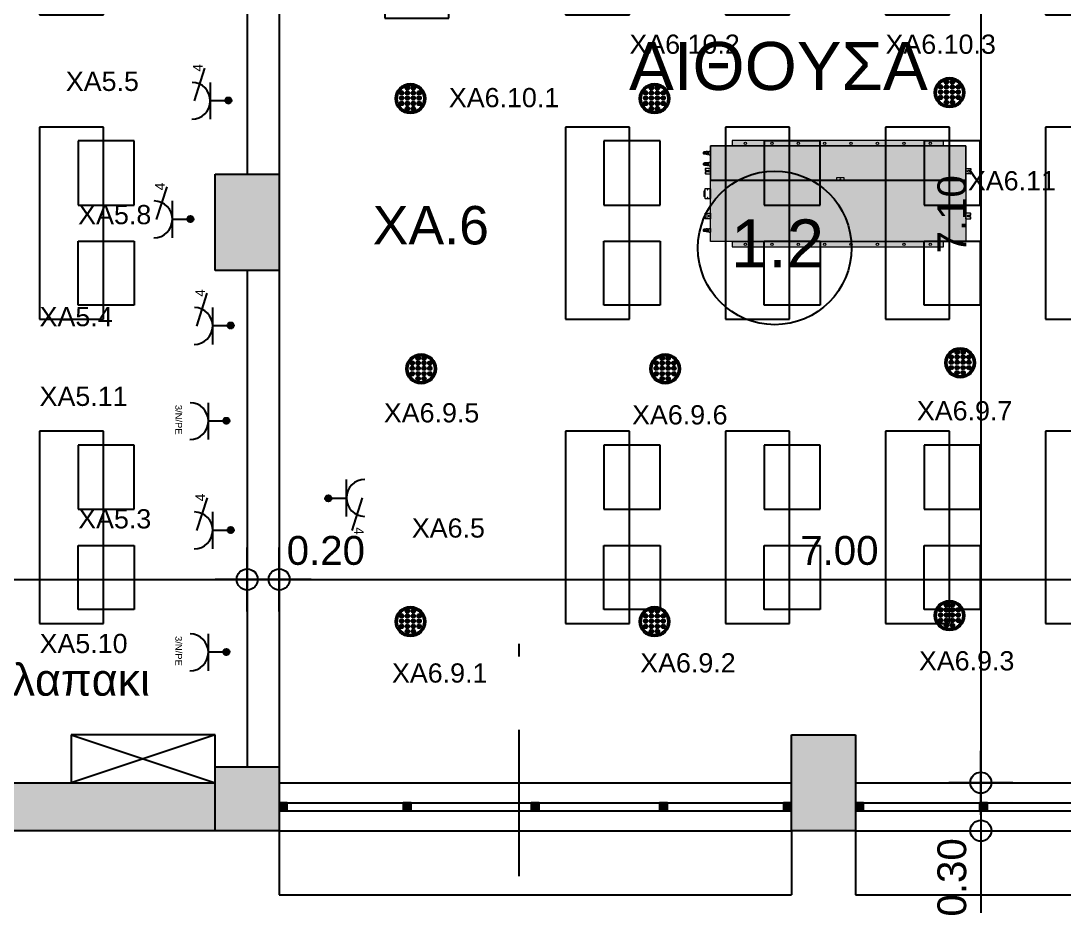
# Model space of a CAD drawing. Header units: metres. Extents: x 0 to 132, y -109 to 310.
# Drawn here: x 17.2 to 23.72, y 92.83 to 98.36 of the extents above; entities that cross this region are included whole.
import ezdxf

# ---------------------------------------------------------------- set-up
doc = ezdxf.new("R2010")
doc.units = ezdxf.units.M
doc.header["$LTSCALE"] = 0.036
doc.linetypes.add('DASHDOTX2', pattern=[50.8, 25.4, -12.7, 0, -12.7])
doc.layers.get('0').update_dxf_attribs({"color": 252})
doc.layers.get('Defpoints').update_dxf_attribs({"color": 252})
for name, color, linetype in [('arxitektonika', 254, 'Continuous'), ('DIMBLK', 252, 'Continuous'), ('electext', 20, 'Continuous'), ('Epipla', 252, 'Continuous'), ('HLEK-SYMBOL', 3, 'Continuous'), ('HLEK_FL001_SYMBOLS', 230, 'Continuous'), ('mihanologika text', 20, 'Continuous'), ('Parathira', 252, 'Continuous')]:
    doc.layers.add(name, color=color, linetype=linetype)
doc.layers.add('axel', color=170, linetype='Continuous', lineweight=0)
doc.styles.add('COMU-N', font='arial.ttf')
doc.styles.get("Standard").update_dxf_attribs({"font": 'arial.ttf'})
doc.dimstyles.new('CADWDOT', dxfattribs={"dimscale": 0.1, "dimtxt": 1.8, "dimasz": 0.08, "dimexe": 2, "dimexo": 0, "dimgap": 0.09, "dimtad": 0, "dimrnd": 0.001, "dimzin": 0, "dimdsep": 46, "dimtxsty": 'Standard', "dimblk1": 'ARTDIM', "dimblk2": 'ARTDIM', "dimsah": 1, "dimcen": 0.09, "dimdle": 0.05, "dimse1": 1, "dimse2": 1, "dimadec": 0, "dimazin": 0, "dimtfac": 1, "dimtmove": 0, "dimatfit": 3, "dimldrblk": 'ARTDIM', "dimfxl": 2, "dimtvp": 0.9999, "dimtolj": 1, "dimtzin": 0, "dimarcsym": 0})

# ---------------------------------------------------------------- blocks, each defined once
blk = doc.blocks.new('A$C3D465094')
at = {"layer": 'Parathira'}
for p, q in [((0.175, 0), (0.175, -3.2)), ((0.225, 0), (0.175, 0)), ((0.175, 0), (0.175, -0.05)), ((0.185, 0), (0.185, -0.05)), ((0.195, 0), (0.195, -0.05)), ((0.205, 0), (0.205, -0.05)), ((0.215, 0), (0.215, -0.05)), ((0.225, 0), (0.225, -3.2)), ((0.225, -0.05), (0.225, 0)), ((0.175, -0.05), (0.225, -0.05)), ((0.225, -0.775), (0.175, -0.775)), ((0.175, -0.775), (0.175, -0.825)), ((0.185, -0.775), (0.185, -0.825)), ((0.195, -0.775), (0.195, -0.825)), ((0.205, -0.775), (0.205, -0.825)), ((0.215, -0.775), (0.215, -0.825)), ((0.225, -0.825), (0.225, -0.775)), ((0.175, -0.825), (0.225, -0.825)), ((0.225, -1.575), (0.175, -1.575)), ((0.175, -1.575), (0.175, -1.625)), ((0.175, -1.625), (0.225, -1.625)), ((0.185, -1.575), (0.185, -1.625)), ((0.195, -1.575), (0.195, -1.625)), ((0.205, -1.575), (0.205, -1.625)), ((0.215, -1.575), (0.215, -1.625)), ((0.225, -1.625), (0.225, -1.575)), ((0.225, -2.375), (0.175, -2.375)), ((0.175, -2.375), (0.175, -2.425)), ((0.185, -2.375), (0.185, -2.425)), ((0.195, -2.375), (0.195, -2.425)), ((0.205, -2.375), (0.205, -2.425)), ((0.215, -2.375), (0.215, -2.425)), ((0.225, -2.425), (0.225, -2.375)), ((0.175, -2.425), (0.225, -2.425)), ((0.225, -3.15), (0.175, -3.15)), ((0.175, -3.15), (0.175, -3.2)), ((0.185, -3.15), (0.185, -3.2)), ((0.195, -3.15), (0.195, -3.2)), ((0.205, -3.15), (0.205, -3.2)), ((0.215, -3.15), (0.215, -3.2)), ((0.225, -3.2), (0.225, -3.15)), ((0.175, -3.2), (0.225, -3.2))]:
    blk.add_line(p, q, dxfattribs=at)
blk = doc.blocks.new('A$C5883325D')
at = {"layer": 'Epipla'}
for p, q in [((1.1745, -1.3258), (0.7745, -1.3258)), ((0.7745, -1.3258), (0.7745, -2.5258)), ((1.1745, -2.5258), (1.1745, -1.3258)), ((1.9027, -1.3048), (1.9027, -2.5048)), ((2.3027, -1.3048), (1.9027, -1.3048)), ((2.3027, -2.5048), (2.3027, -1.3048)), ((2.9027, -1.3048), (2.9027, -2.5048)), ((3.3027, -1.3048), (2.9027, -1.3048)), ((3.3027, -2.5048), (3.3027, -1.3048)), ((3.9027, -1.3048), (3.9027, -2.5048)), ((4.3027, -1.3048), (3.9027, -1.3048)), ((4.3027, -2.5048), (4.3027, -1.3048)), ((4.9027, -1.3048), (4.9027, -2.5048)), ((5.3027, -1.3048), (4.9027, -1.3048)), ((5.3027, -2.5048), (5.3027, -1.3048)), ((6.3027, -1.3048), (5.9027, -1.3048)), ((5.9027, -1.3048), (5.9027, -2.5048)), ((6.3027, -2.5048), (6.3027, -1.3048)), ((2.144, -1.3918), (2.144, -1.7918)), ((2.494, -1.3918), (2.144, -1.3918)), ((2.494, -1.7918), (2.494, -1.3918)), ((3.144, -1.3918), (3.144, -1.7918)), ((3.494, -1.3918), (3.144, -1.3918)), ((3.494, -1.7918), (3.494, -1.3918)), ((4.144, -1.3918), (4.144, -1.7918)), ((4.494, -1.3918), (4.144, -1.3918)), ((4.494, -1.7918), (4.494, -1.3918)), ((5.144, -1.3918), (5.144, -1.7918)), ((5.494, -1.3918), (5.144, -1.3918)), ((5.494, -1.7918), (5.494, -1.3918)), ((6.494, -1.3918), (6.144, -1.3918)), ((6.144, -1.3918), (6.144, -1.7918)), ((6.494, -1.7918), (6.494, -1.3918)), ((0.9333, -1.6784), (0.5833, -1.6784)), ((0.5833, -1.6784), (0.5833, -2.0784)), ((0.9333, -2.0784), (0.9333, -1.6784)), ((2.144, -1.7918), (2.494, -1.7918)), ((3.144, -1.7918), (3.494, -1.7918)), ((4.144, -1.7918), (4.494, -1.7918)), ((5.144, -1.7918), (5.494, -1.7918)), ((6.144, -1.7918), (6.494, -1.7918)), ((2.144, -2.0179), (2.494, -2.0179)), ((2.144, -2.4179), (2.144, -2.0179)), ((2.494, -2.0179), (2.494, -2.4179)), ((3.144, -2.0179), (3.494, -2.0179)), ((3.144, -2.4179), (3.144, -2.0179)), ((3.494, -2.0179), (3.494, -2.4179)), ((4.144, -2.0179), (4.494, -2.0179)), ((4.144, -2.4179), (4.144, -2.0179)), ((4.494, -2.0179), (4.494, -2.4179)), ((5.144, -2.0179), (5.494, -2.0179)), ((5.144, -2.4179), (5.144, -2.0179)), ((5.494, -2.0179), (5.494, -2.4179)), ((6.144, -2.4179), (6.144, -2.0179)), ((6.144, -2.0179), (6.494, -2.0179)), ((6.494, -2.0179), (6.494, -2.4179)), ((0.5833, -2.0784), (0.9333, -2.0784)), ((2.494, -2.4179), (2.144, -2.4179)), ((3.494, -2.4179), (3.144, -2.4179)), ((4.494, -2.4179), (4.144, -2.4179)), ((5.494, -2.4179), (5.144, -2.4179)), ((6.494, -2.4179), (6.144, -2.4179)), ((0.7745, -2.5258), (1.1745, -2.5258)), ((1.9027, -2.5048), (2.3027, -2.5048)), ((2.9027, -2.5048), (3.3027, -2.5048)), ((3.9027, -2.5048), (4.3027, -2.5048)), ((4.9027, -2.5048), (5.3027, -2.5048)), ((5.9027, -2.5048), (6.3027, -2.5048)), ((2.3027, -3.2048), (1.9027, -3.2048)), ((1.9027, -3.2048), (1.9027, -4.4048)), ((2.3027, -4.4048), (2.3027, -3.2048)), ((3.3027, -3.2048), (2.9027, -3.2048)), ((2.9027, -3.2048), (2.9027, -4.4048)), ((3.3027, -4.4048), (3.3027, -3.2048)), ((4.3027, -3.2048), (3.9027, -3.2048)), ((3.9027, -3.2048), (3.9027, -4.4048)), ((4.3027, -4.4048), (4.3027, -3.2048)), ((5.3027, -3.2048), (4.9027, -3.2048)), ((4.9027, -3.2048), (4.9027, -4.4048)), ((5.3027, -4.4048), (5.3027, -3.2048)), ((5.9027, -3.2048), (5.9027, -4.4048)), ((6.3027, -3.2048), (5.9027, -3.2048)), ((6.3027, -4.4048), (6.3027, -3.2048)), ((2.494, -3.2918), (2.144, -3.2918)), ((2.144, -3.2918), (2.144, -3.6918)), ((2.494, -3.6918), (2.494, -3.2918)), ((3.494, -3.2918), (3.144, -3.2918)), ((3.144, -3.2918), (3.144, -3.6918)), ((3.494, -3.6918), (3.494, -3.2918)), ((4.494, -3.2918), (4.144, -3.2918)), ((4.144, -3.2918), (4.144, -3.6918)), ((4.494, -3.6918), (4.494, -3.2918)), ((5.494, -3.2918), (5.144, -3.2918)), ((5.144, -3.2918), (5.144, -3.6918)), ((5.494, -3.6918), (5.494, -3.2918)), ((6.144, -3.2918), (6.144, -3.6918)), ((6.494, -3.2918), (6.144, -3.2918)), ((6.494, -3.6918), (6.494, -3.2918)), ((2.144, -3.6918), (2.494, -3.6918)), ((3.144, -3.6918), (3.494, -3.6918)), ((4.144, -3.6918), (4.494, -3.6918)), ((5.144, -3.6918), (5.494, -3.6918)), ((6.144, -3.6918), (6.494, -3.6918)), ((2.144, -4.3179), (2.144, -3.9179)), ((2.144, -3.9179), (2.494, -3.9179)), ((2.494, -3.9179), (2.494, -4.3179)), ((3.144, -4.3179), (3.144, -3.9179)), ((3.144, -3.9179), (3.494, -3.9179)), ((3.494, -3.9179), (3.494, -4.3179)), ((4.144, -4.3179), (4.144, -3.9179)), ((4.144, -3.9179), (4.494, -3.9179)), ((4.494, -3.9179), (4.494, -4.3179)), ((5.144, -4.3179), (5.144, -3.9179)), ((5.144, -3.9179), (5.494, -3.9179)), ((5.494, -3.9179), (5.494, -4.3179)), ((6.144, -3.9179), (6.494, -3.9179)), ((6.144, -4.3179), (6.144, -3.9179)), ((6.494, -3.9179), (6.494, -4.3179)), ((2.494, -4.3179), (2.144, -4.3179)), ((3.494, -4.3179), (3.144, -4.3179)), ((4.494, -4.3179), (4.144, -4.3179)), ((5.494, -4.3179), (5.144, -4.3179)), ((6.494, -4.3179), (6.144, -4.3179)), ((1.9027, -4.4048), (2.3027, -4.4048)), ((2.9027, -4.4048), (3.3027, -4.4048)), ((3.9027, -4.4048), (4.3027, -4.4048)), ((4.9027, -4.4048), (5.3027, -4.4048)), ((5.9027, -4.4048), (6.3027, -4.4048)), ((2.3027, -5.1048), (1.9027, -5.1048)), ((1.9027, -5.1048), (1.9027, -6.3048)), ((2.3027, -6.3048), (2.3027, -5.1048)), ((3.3027, -5.1048), (2.9027, -5.1048)), ((2.9027, -5.1048), (2.9027, -6.3048)), ((3.3027, -6.3048), (3.3027, -5.1048)), ((4.3027, -5.1048), (3.9027, -5.1048)), ((3.9027, -5.1048), (3.9027, -6.3048)), ((4.3027, -6.3048), (4.3027, -5.1048)), ((5.3027, -5.1048), (4.9027, -5.1048)), ((4.9027, -5.1048), (4.9027, -6.3048)), ((5.3027, -6.3048), (5.3027, -5.1048)), ((5.9027, -5.1048), (5.9027, -6.3048)), ((6.3027, -5.1048), (5.9027, -5.1048)), ((6.3027, -6.3048), (6.3027, -5.1048)), ((2.494, -5.1918), (2.144, -5.1918)), ((2.144, -5.1918), (2.144, -5.5918)), ((2.494, -5.5918), (2.494, -5.1918)), ((3.494, -5.1918), (3.144, -5.1918)), ((3.144, -5.1918), (3.144, -5.5918)), ((3.494, -5.5918), (3.494, -5.1918)), ((4.494, -5.1918), (4.144, -5.1918)), ((4.144, -5.1918), (4.144, -5.5918)), ((4.494, -5.5918), (4.494, -5.1918)), ((5.494, -5.1918), (5.144, -5.1918)), ((5.144, -5.1918), (5.144, -5.5918)), ((5.494, -5.5918), (5.494, -5.1918)), ((6.144, -5.1918), (6.144, -5.5918)), ((6.494, -5.1918), (6.144, -5.1918)), ((6.494, -5.5918), (6.494, -5.1918)), ((2.144, -5.5918), (2.494, -5.5918)), ((3.144, -5.5918), (3.494, -5.5918)), ((4.144, -5.5918), (4.494, -5.5918)), ((5.144, -5.5918), (5.494, -5.5918)), ((6.144, -5.5918), (6.494, -5.5918)), ((2.144, -6.2179), (2.144, -5.8179)), ((2.144, -5.8179), (2.494, -5.8179)), ((2.494, -5.8179), (2.494, -6.2179)), ((3.144, -6.2179), (3.144, -5.8179)), ((3.144, -5.8179), (3.494, -5.8179)), ((3.494, -5.8179), (3.494, -6.2179)), ((4.144, -6.2179), (4.144, -5.8179)), ((4.144, -5.8179), (4.494, -5.8179)), ((4.494, -5.8179), (4.494, -6.2179)), ((5.144, -6.2179), (5.144, -5.8179)), ((5.144, -5.8179), (5.494, -5.8179)), ((5.494, -5.8179), (5.494, -6.2179)), ((6.144, -5.8179), (6.494, -5.8179)), ((6.144, -6.2179), (6.144, -5.8179)), ((6.494, -5.8179), (6.494, -6.2179)), ((2.494, -6.2179), (2.144, -6.2179)), ((3.494, -6.2179), (3.144, -6.2179)), ((4.494, -6.2179), (4.144, -6.2179)), ((5.494, -6.2179), (5.144, -6.2179)), ((6.494, -6.2179), (6.144, -6.2179)), ((1.9027, -6.3048), (2.3027, -6.3048)), ((2.9027, -6.3048), (3.3027, -6.3048)), ((3.9027, -6.3048), (4.3027, -6.3048)), ((4.9027, -6.3048), (5.3027, -6.3048)), ((5.9027, -6.3048), (6.3027, -6.3048))]:
    blk.add_line(p, q, dxfattribs=at)
blk = doc.blocks.new('ARTDIM')
at = {"layer": 'DIMBLK'}
for p, q in [((0, -24.9975), (0, 24.9975)), ((-24.9975, 0), (24.9975, 0))]:
    blk.add_line(p, q, dxfattribs=at)
blk.add_circle((0, 0), 8.25, dxfattribs=at)
blk = doc.blocks.new('*D472')
at = {"layer": 'arxitektonika', "color": 0, "lineweight": -2}
blk.add_line((23.2019, 100.6974), (23.2019, 93.6134), dxfattribs=at)
at = {"layer": 'Defpoints', "color": 0, "transparency": 16777216}
for p in [(23.6432, 100.7054), (23.2019, 93.6054), (23.6432, 93.6054)]:
    blk.add_point(p, dxfattribs=at)
at = {"layer": 'arxitektonika', "color": 0, "lineweight": -2, "xscale": 0.008, "yscale": 0.008, "zscale": 0.008}
for p, rotation in [((23.2019, 100.7054), 90), ((23.2019, 93.6054), 270)]:
    blk.add_blockref('ARTDIM', p, dxfattribs=dict(at, rotation=rotation))
at = {"layer": 'arxitektonika', "color": 0, "insert": (23.0219, 97.1554), "char_height": 0.18, "attachment_point": 5, "rotation": 90}
blk.add_mtext('\\A1;7.10', dxfattribs=at)
blk = doc.blocks.new('*D473')
at = {"layer": 'arxitektonika', "color": 0, "lineweight": -2}
for p, q in [((23.2019, 93.5974), (23.2019, 93.3134)), ((23.2019, 93.3054), (23.2019, 92.7308))]:
    blk.add_line(p, q, dxfattribs=at)
at = {"layer": 'Defpoints', "color": 0, "transparency": 16777216}
for p in [(22.4182, 93.6054), (22.4182, 93.3054), (23.2019, 93.3054)]:
    blk.add_point(p, dxfattribs=at)
at = {"layer": 'arxitektonika', "color": 0, "lineweight": -2, "xscale": 0.008, "yscale": 0.008, "zscale": 0.008}
for p, rotation in [((23.2019, 93.6054), 90), ((23.2019, 93.3054), 270)]:
    blk.add_blockref('ARTDIM', p, dxfattribs=dict(at, rotation=rotation))
at = {"layer": 'arxitektonika', "color": 0, "insert": (23.0219, 93.0141), "char_height": 0.18, "attachment_point": 5, "rotation": 90}
blk.add_mtext('\\A1;0.30', dxfattribs=at)
blk = doc.blocks.new('*D481')
at = {"layer": 'arxitektonika', "color": 0, "lineweight": -2}
blk.add_line((11.7248, 94.8749), (18.6102, 94.8749), dxfattribs=at)
at = {"layer": 'Defpoints', "color": 0, "transparency": 16777216}
for p in [(11.7168, 95.6054), (18.6182, 95.6054), (18.6182, 94.8749)]:
    blk.add_point(p, dxfattribs=at)
at = {"layer": 'arxitektonika', "color": 0, "lineweight": -2, "xscale": 0.008, "yscale": 0.008, "zscale": 0.008, "rotation": 180}
blk.add_blockref('ARTDIM', (11.7168, 94.8749), dxfattribs=at)
at = {"layer": 'arxitektonika', "color": 0, "lineweight": -2, "xscale": 0.008, "yscale": 0.008, "zscale": 0.008}
blk.add_blockref('ARTDIM', (18.6182, 94.8749), dxfattribs=at)
at = {"layer": 'arxitektonika', "color": 0, "insert": (15.1675, 95.0549), "char_height": 0.18, "attachment_point": 5}
blk.add_mtext('\\A1;6.90', dxfattribs=at)
blk = doc.blocks.new('*D482')
at = {"layer": 'arxitektonika', "color": 0, "lineweight": -2}
for p, q in [((18.6262, 94.8749), (18.8102, 94.8749)), ((18.8182, 94.8749), (19.3927, 94.8749))]:
    blk.add_line(p, q, dxfattribs=at)
at = {"layer": 'Defpoints', "color": 0, "transparency": 16777216}
for p in [(18.6182, 96.8054), (18.8182, 96.8054), (18.8182, 94.8749)]:
    blk.add_point(p, dxfattribs=at)
at = {"layer": 'arxitektonika', "color": 0, "lineweight": -2, "xscale": 0.008, "yscale": 0.008, "zscale": 0.008, "rotation": 180}
blk.add_blockref('ARTDIM', (18.6182, 94.8749), dxfattribs=at)
at = {"layer": 'arxitektonika', "color": 0, "lineweight": -2, "xscale": 0.008, "yscale": 0.008, "zscale": 0.008}
blk.add_blockref('ARTDIM', (18.8182, 94.8749), dxfattribs=at)
at = {"layer": 'arxitektonika', "color": 0, "insert": (19.1095, 95.0549), "char_height": 0.18, "attachment_point": 5}
blk.add_mtext('\\A1;0.20', dxfattribs=at)
blk = doc.blocks.new('*D483')
at = {"layer": 'arxitektonika', "color": 0, "lineweight": -2}
blk.add_line((18.8262, 94.8749), (25.8102, 94.8749), dxfattribs=at)
at = {"layer": 'Defpoints', "color": 0, "transparency": 16777216}
for p in [(18.8182, 96.8054), (25.8182, 96.8054), (25.8182, 94.8749)]:
    blk.add_point(p, dxfattribs=at)
at = {"layer": 'arxitektonika', "color": 0, "lineweight": -2, "xscale": 0.008, "yscale": 0.008, "zscale": 0.008, "rotation": 180}
blk.add_blockref('ARTDIM', (18.8182, 94.8749), dxfattribs=at)
at = {"layer": 'arxitektonika', "color": 0, "lineweight": -2, "xscale": 0.008, "yscale": 0.008, "zscale": 0.008}
blk.add_blockref('ARTDIM', (25.8182, 94.8749), dxfattribs=at)
at = {"layer": 'arxitektonika', "color": 0, "insert": (22.3182, 95.0549), "char_height": 0.18, "attachment_point": 5}
blk.add_mtext('\\A1;7.00', dxfattribs=at)
blk = doc.blocks.new('gJ6_a14')
at = {"linetype": 'Continuous'}
for p, q in [((-0.1176, 0.1119), (0.113, 0.1119)), ((0, 0.1119), (0, 0))]:
    blk.add_line(p, q, dxfattribs=at)
blk.add_arc((-0.0023, 0.2279), 0.1153, 180, 358.95657, dxfattribs=at)
blk = doc.blocks.new('*X789')
at = {"color": 0}
for p, q in [((15.598, 2.587), (15.737, 2.727)), ((15.598, 2.622), (15.702, 2.727)), ((15.601, 2.607), (15.609, 2.616)), ((15.604, 2.646), (15.605, 2.647)), ((15.605, 2.559), (15.765, 2.719)), ((15.605, 2.577), (15.614, 2.585)), ((15.609, 2.652), (15.618, 2.66)), ((15.611, 2.547), (15.618, 2.554)), ((15.614, 2.621), (15.623, 2.63)), ((15.617, 2.536), (15.789, 2.707)), ((15.618, 2.59), (15.627, 2.599)), ((15.623, 2.665), (15.631, 2.674)), ((15.623, 2.559), (15.631, 2.568)), ((15.627, 2.634), (15.636, 2.643)), ((15.627, 2.528), (15.636, 2.537)), ((15.631, 2.603), (15.64, 2.612)), ((15.633, 2.516), (15.808, 2.691)), ((15.636, 2.678), (15.645, 2.687)), ((15.636, 2.572), (15.645, 2.581)), ((15.64, 2.647), (15.649, 2.656)), ((15.64, 2.541), (15.649, 2.55)), ((15.645, 2.616), (15.654, 2.625)), ((15.645, 2.51), (15.654, 2.519)), ((15.649, 2.691), (15.658, 2.7)), ((15.649, 2.585), (15.658, 2.594)), ((15.653, 2.501), (15.824, 2.672)), ((15.654, 2.66), (15.662, 2.669)), ((15.654, 2.554), (15.662, 2.563)), ((15.658, 2.63), (15.667, 2.638)), ((15.658, 2.523), (15.667, 2.532)), ((15.662, 2.705), (15.671, 2.714)), ((15.662, 2.599), (15.671, 2.607)), ((15.667, 2.674), (15.676, 2.683)), ((15.667, 2.568), (15.676, 2.577)), ((15.671, 2.643), (15.68, 2.652)), ((15.671, 2.537), (15.68, 2.546)), ((15.676, 2.718), (15.678, 2.721)), ((15.676, 2.489), (15.836, 2.648)), ((15.676, 2.612), (15.685, 2.621)), ((15.676, 2.506), (15.685, 2.515)), ((15.68, 2.687), (15.689, 2.696)), ((15.68, 2.581), (15.689, 2.59)), ((15.685, 2.656), (15.693, 2.665)), ((15.685, 2.55), (15.693, 2.559)), ((15.689, 2.625), (15.698, 2.634)), ((15.689, 2.519), (15.698, 2.528)), ((15.693, 2.7), (15.702, 2.709)), ((15.693, 2.594), (15.702, 2.603)), ((15.698, 2.669), (15.707, 2.678)), ((15.698, 2.563), (15.707, 2.572)), ((15.702, 2.638), (15.711, 2.647)), ((15.702, 2.532), (15.711, 2.541)), ((15.705, 2.482), (15.843, 2.62)), ((15.707, 2.714), (15.715, 2.722)), ((15.707, 2.607), (15.715, 2.616)), ((15.707, 2.501), (15.715, 2.51)), ((15.711, 2.683), (15.72, 2.691)), ((15.711, 2.577), (15.72, 2.585)), ((15.715, 2.652), (15.724, 2.66)), ((15.715, 2.546), (15.724, 2.554)), ((15.72, 2.727), (15.721, 2.728)), ((15.72, 2.621), (15.729, 2.63)), ((15.72, 2.515), (15.729, 2.523)), ((15.724, 2.696), (15.733, 2.705)), ((15.724, 2.59), (15.733, 2.599)), ((15.729, 2.665), (15.738, 2.674)), ((15.729, 2.559), (15.738, 2.568)), ((15.733, 2.634), (15.742, 2.643)), ((15.733, 2.528), (15.742, 2.537)), ((15.738, 2.709), (15.746, 2.718)), ((15.738, 2.603), (15.746, 2.612)), ((15.738, 2.497), (15.746, 2.506)), ((15.741, 2.482), (15.842, 2.584)), ((15.742, 2.678), (15.751, 2.687)), ((15.742, 2.572), (15.751, 2.581)), ((15.746, 2.647), (15.755, 2.656)), ((15.746, 2.541), (15.755, 2.55)), ((15.751, 2.722), (15.752, 2.724)), ((15.751, 2.616), (15.76, 2.625)), ((15.751, 2.51), (15.76, 2.519)), ((15.755, 2.691), (15.764, 2.7)), ((15.755, 2.585), (15.764, 2.594)), ((15.76, 2.66), (15.768, 2.669)), ((15.76, 2.554), (15.768, 2.563)), ((15.764, 2.63), (15.773, 2.638)), ((15.764, 2.523), (15.773, 2.532)), ((15.768, 2.705), (15.777, 2.714)), ((15.768, 2.599), (15.777, 2.607)), ((15.773, 2.674), (15.782, 2.683)), ((15.773, 2.568), (15.782, 2.577)), ((15.777, 2.643), (15.786, 2.652)), ((15.777, 2.537), (15.786, 2.546)), ((15.782, 2.612), (15.791, 2.621)), ((15.782, 2.506), (15.791, 2.515)), ((15.786, 2.687), (15.795, 2.696)), ((15.786, 2.581), (15.795, 2.59)), ((15.791, 2.656), (15.799, 2.665)), ((15.791, 2.55), (15.799, 2.559)), ((15.795, 2.625), (15.804, 2.634)), ((15.795, 2.519), (15.804, 2.528)), ((15.799, 2.594), (15.808, 2.603)), ((15.804, 2.669), (15.813, 2.678)), ((15.804, 2.563), (15.813, 2.572)), ((15.808, 2.638), (15.817, 2.647)), ((15.808, 2.532), (15.817, 2.541)), ((15.813, 2.607), (15.822, 2.616)), ((15.817, 2.577), (15.826, 2.585)), ((15.822, 2.652), (15.83, 2.66)), ((15.822, 2.546), (15.83, 2.554)), ((15.826, 2.621), (15.835, 2.63)), ((15.83, 2.59), (15.839, 2.599)), ((15.835, 2.559), (15.835, 2.56)), ((15.839, 2.634), (15.84, 2.635)), ((15.844, 2.603), (15.844, 2.603)), ((15.664, 2.494), (15.671, 2.501)), ((15.693, 2.488), (15.702, 2.497)), ((15.724, 2.484), (15.733, 2.493)), ((15.768, 2.493), (15.777, 2.501))]:
    blk.add_line(p, q, dxfattribs=at)
blk = doc.blocks.new('GJ6_A78')
at = {"layer": 'HLEK-SYMBOL', "color": 0, "linetype": 'Continuous'}
blk.add_circle((0, 0), 0.0989, dxfattribs=at)
at = {"layer": 'HLEK-SYMBOL', "color": 0, "xscale": 0.8, "yscale": 0.8, "zscale": 0.8}
blk.add_blockref('*X789', (-12.576, -2.084), dxfattribs=at)
blk = doc.blocks.new('priza')
at = {"layer": 'HLEK_FL001_SYMBOLS', "rotation": 180}
blk.add_blockref('gJ6_a14', (87.4, -100.4952), dxfattribs=at)
at = {"layer": 'HLEK_FL001_SYMBOLS', "xscale": 0.1951472641207488, "yscale": 0.1951472641207488, "zscale": 0.1951472641207488}
blk.add_blockref('GJ6_A78', (87.4, -100.4953), dxfattribs=at)
blk = doc.blocks.new('priza tetrapli')
at = {"layer": 'HLEK_FL001_SYMBOLS', "ltscale": 5}
blk.add_line((444.1264, -18.901), (444.3314, -18.9664), dxfattribs=at)
at = {"layer": 'HLEK_FL001_SYMBOLS', "rotation": 180}
blk.add_blockref('priza', (531.5297, -119.6074), dxfattribs=at)
at = {"layer": 'HLEK_FL001_SYMBOLS', "ltscale": 5}
blk.add_text('4', height=0.06, dxfattribs=at).set_placement((444.3099, -18.9515))
blk = doc.blocks.new('biomixaniki priza 1')
at = {"layer": 'HLEK_FL001_SYMBOLS'}
blk.add_blockref('priza', (376.9186, 124.9321), dxfattribs=at)
at = {"layer": 'HLEK_FL001_SYMBOLS', "ltscale": 5}
blk.add_text('3/N/PE', height=0.042, dxfattribs=at).set_placement((464.2192, 24.1181))
blk = doc.blocks.new('led downlight 26W xoneyto 18cm')
at = {"layer": 'HLEK_FL001_SYMBOLS'}
h = blk.add_hatch(color=256, dxfattribs=at)
h.paths.add_polyline_path([(45.0105, 62.6523, 1), (45.1976, 62.6523, 1)])
h.paths.add_polyline_path([(45.1872, 62.6523, 1), (45.0209, 62.6523, 1)], flags=16)
at = {"layer": 'HLEK_FL001_SYMBOLS', "linetype": 'Continuous', "lineweight": 0}
h = blk.add_hatch(color=11, dxfattribs=at)
h.dxf.hatch_style = 1
h.paths.add_polyline_path([(45.0985, 62.7188, 1), (45.0716, 62.7188, 1)])
h = blk.add_hatch(color=11, dxfattribs=at)
h.dxf.hatch_style = 1
h.paths.add_polyline_path([(45.1355, 62.7188, 1), (45.1087, 62.7188, 1)])
h = blk.add_hatch(color=11, dxfattribs=at)
h.dxf.hatch_style = 1
h.paths.add_polyline_path([(45.062, 62.688, 1), (45.0351, 62.688, 1)])
h = blk.add_hatch(color=11, dxfattribs=at)
h.dxf.hatch_style = 1
h.paths.add_polyline_path([(45.062, 62.6556, 1), (45.0351, 62.6556, 1)])
h = blk.add_hatch(color=11, dxfattribs=at)
h.dxf.hatch_style = 1
h.paths.add_polyline_path([(45.0985, 62.688, 1), (45.0716, 62.688, 1)])
h = blk.add_hatch(color=11, dxfattribs=at)
h.dxf.hatch_style = 1
h.paths.add_polyline_path([(45.0985, 62.6556, 1), (45.0716, 62.6556, 1)])
h = blk.add_hatch(color=11, dxfattribs=at)
h.dxf.hatch_style = 1
h.paths.add_polyline_path([(45.1355, 62.688, 1), (45.1087, 62.688, 1)])
h = blk.add_hatch(color=11, dxfattribs=at)
h.dxf.hatch_style = 1
h.paths.add_polyline_path([(45.1355, 62.6556, 1), (45.1087, 62.6556, 1)])
h = blk.add_hatch(color=11, dxfattribs=at)
h.dxf.hatch_style = 1
h.paths.add_polyline_path([(45.172, 62.688, 1), (45.1452, 62.688, 1)])
h = blk.add_hatch(color=11, dxfattribs=at)
h.dxf.hatch_style = 1
h.paths.add_polyline_path([(45.172, 62.6556, 1), (45.1452, 62.6556, 1)])
h = blk.add_hatch(color=11, dxfattribs=at)
h.dxf.hatch_style = 1
h.paths.add_polyline_path([(45.062, 62.6219, 1), (45.0351, 62.6219, 1)])
h = blk.add_hatch(color=11, dxfattribs=at)
h.dxf.hatch_style = 1
h.paths.add_polyline_path([(45.0985, 62.6219, 1), (45.0716, 62.6219, 1)])
h = blk.add_hatch(color=11, dxfattribs=at)
h.dxf.hatch_style = 1
h.paths.add_polyline_path([(45.0985, 62.5906, 1), (45.0716, 62.5906, 1)])
h = blk.add_hatch(color=11, dxfattribs=at)
h.dxf.hatch_style = 1
h.paths.add_polyline_path([(45.1355, 62.6219, 1), (45.1087, 62.6219, 1)])
h = blk.add_hatch(color=11, dxfattribs=at)
h.dxf.hatch_style = 1
h.paths.add_polyline_path([(45.1355, 62.5906, 1), (45.1087, 62.5906, 1)])
h = blk.add_hatch(color=11, dxfattribs=at)
h.dxf.hatch_style = 1
h.paths.add_polyline_path([(45.172, 62.6219, 1), (45.1452, 62.6219, 1)])
at = {"layer": 'HLEK_FL001_SYMBOLS'}
for radius in [0.0936, 0.0831]:
    blk.add_circle((45.1041, 62.6523), radius, dxfattribs=at)
at = {"layer": 'HLEK_FL001_SYMBOLS', "linetype": 'Continuous', "lineweight": 0}
for centre in [(45.0851, 62.7188), (45.1221, 62.7188), (45.0486, 62.688), (45.0486, 62.6556), (45.0851, 62.688), (45.0851, 62.6556), (45.1221, 62.688), (45.1221, 62.6556), (45.1586, 62.688), (45.1586, 62.6556), (45.0486, 62.6219), (45.0851, 62.6219), (45.0851, 62.5906), (45.1221, 62.6219), (45.1221, 62.5906), (45.1586, 62.6219)]:
    blk.add_circle(centre, 0.0134, dxfattribs=at)
blk = doc.blocks.new('A$C5A126718')
at = {"layer": 'axel'}
for p, q in [((-0.0317, 0.0343), (-0.0317, 0.0321)), ((-0.0301, 0.0343), (-0.0317, 0.0343)), ((-0.0317, 0.0321), (-0.0317, 0.0236)), ((-0.0317, 0.0321), (-0.0301, 0.0321)), ((-0.0317, 0.0236), (-0.0301, 0.0236)), ((-0.0317, 0.0236), (-0.0317, 0.0214)), ((-0.0301, 0.0214), (-0.0317, 0.0214)), ((-0.0301, 0.0129), (-0.0317, 0.0129)), ((-0.0317, 0.0129), (-0.0317, 0.0107)), ((-0.0317, 0.0107), (-0.0301, 0.0107)), ((-0.0317, 0.0107), (-0.0317, 0.0021)), ((-0.0317, 0.0021), (-0.0301, 0.0021)), ((-0.0317, 0.0021), (-0.0317, 0)), ((-0.0301, 0), (-0.0317, 0)), ((-0.0012, 0.0343), (-0.0301, 0.0343)), ((-0.0301, 0.0343), (-0.0301, 0.0321)), ((-0.0301, 0.0321), (-0.0301, 0.0236)), ((-0.0301, 0.0236), (-0.0301, 0.0214)), ((-0.0301, 0.0214), (-0.0131, 0.0214)), ((-0.0301, 0.0129), (-0.0301, 0.0107)), ((-0.0131, 0.0129), (-0.0301, 0.0129)), ((-0.0301, 0.0107), (-0.0301, 0.0021)), ((-0.0301, 0.0021), (-0.0301, 0)), ((-0.0301, 0), (-0.0012, 0)), ((-0.0012, 0.0343), (0, 0.0343)), ((-0.0012, 0.0343), (-0.0012, 0.033)), ((-0.0012, 0.033), (-0.0012, 0.03)), ((-0.0012, 0.03), (-0.0012, 0.0271)), ((-0.0012, 0.0271), (0, 0.0271)), ((-0.0012, 0.027), (-0.0012, 0.0271)), ((-0.0012, 0.0073), (-0.0012, 0.027)), ((-0.0012, 0.0071), (-0.0012, 0.0073)), ((-0.0012, 0.0071), (0, 0.0071)), ((-0.0012, 0.0071), (-0.0012, 0.0043)), ((-0.0012, 0.0043), (-0.0012, 0.0013)), ((-0.0012, 0.0013), (-0.0012, 0)), ((-0.0012, 0), (0, 0)), ((0.0004, 0.0271), (0.0004, 0.0343)), ((0.0004, 0.0271), (0.0004, 0.0343)), ((0.0004, 0.0211), (0.0004, 0.0271)), ((0.0004, 0.0211), (0.0004, 0.0271)), ((0.0004, 0.0207), (0.0004, 0.0211)), ((0.0004, 0.0207), (0.0004, 0.0211)), ((0.0004, 0.0186), (0.0004, 0.0207)), ((0.0004, 0.0186), (0.0004, 0.0207)), ((0.0004, 0.0157), (0.0004, 0.0186)), ((0.0004, 0.0157), (0.0004, 0.0186)), ((0.0004, 0.0136), (0.0004, 0.0157)), ((0.0004, 0.0136), (0.0004, 0.0157)), ((0.0004, 0.0132), (0.0004, 0.0136)), ((0.0004, 0.0132), (0.0004, 0.0136)), ((0.0004, 0.0071), (0.0004, 0.0132)), ((0.0004, 0.0071), (0.0004, 0.0132)), ((0.0004, 0), (0.0004, 0.0071)), ((0.0004, 0), (0.0004, 0.0071))]:
    blk.add_line(p, q, dxfattribs=at)
blk.add_arc((-0.0131, 0.0171), 0.00429, 270, 90, dxfattribs=at)
blk = doc.blocks.new('A$C3A54651E')
at = {"layer": 'axel'}
for p, q in [((0.0091, 0.0228), (0, 0.0228)), ((0, 0.0228), (0, 0)), ((0.0091, 0), (0, 0)), ((0.0091, 0), (0.0091, 0.0228)), ((0.0091, 0.0171), (0.0162, 0.0171)), ((0.0091, 0.0057), (0.0162, 0.0057)), ((0.0162, 0.019), (0.0166, 0.0193)), ((0.0162, 0.0038), (0.0162, 0.019)), ((0.0162, 0.0038), (0.0166, 0.0035)), ((0.0166, 0.0035), (0.0166, 0.0193)), ((0.0166, 0.0193), (0.0184, 0.0193)), ((0.0166, 0.0035), (0.0184, 0.0035)), ((0.0184, 0.02), (0.0184, 0.0199)), ((0.0184, 0.02), (0.0184, 0.02)), ((0.0184, 0.0199), (0.0184, 0.0193)), ((0.0184, 0.0193), (0.0184, 0.0153)), ((0.0184, 0.0153), (0.0184, 0.0067)), ((0.0184, 0.0067), (0.0184, 0.0035)), ((0.0184, 0.0035), (0.0184, 0.0028)), ((0.0184, 0.0028), (0.0184, 0.0028)), ((0.0191, 0.0202), (0.0254, 0.0202)), ((0.0191, 0.0197), (0.0254, 0.0197)), ((0.0191, 0.0109), (0.0254, 0.0109)), ((0.0191, 0.0026), (0.0254, 0.0026)), ((0.0262, 0.0199), (0.0262, 0.02)), ((0.0262, 0.02), (0.0262, 0.02)), ((0.0262, 0.0182), (0.0262, 0.0199)), ((0.0262, 0.0153), (0.0262, 0.0182)), ((0.0262, 0.0182), (0.0284, 0.0182)), ((0.0262, 0.0067), (0.0262, 0.0153)), ((0.0262, 0.0046), (0.0262, 0.0067)), ((0.0262, 0.0028), (0.0262, 0.0046)), ((0.0262, 0.0046), (0.0284, 0.0046)), ((0.0262, 0.0028), (0.0262, 0.0028)), ((0.0284, 0.0193), (0.037, 0.0193)), ((0.0284, 0.0182), (0.0284, 0.0193)), ((0.0284, 0.0046), (0.0284, 0.0182)), ((0.0284, 0.0035), (0.0284, 0.0046)), ((0.0284, 0.0035), (0.037, 0.0035)), ((0.037, 0.0035), (0.037, 0.0193)), ((0.0373, 0.019), (0.037, 0.0193)), ((0.0373, 0.0037), (0.037, 0.0035)), ((0.0373, 0.0182), (0.0373, 0.019)), ((0.0373, 0.0046), (0.0373, 0.0182)), ((0.0373, 0.0182), (0.0403, 0.0182)), ((0.0373, 0.0037), (0.0373, 0.0046)), ((0.0373, 0.0046), (0.0403, 0.0046)), ((0.0403, 0.0046), (0.0403, 0.0182)), ((0.0423, 0.0162), (0.0403, 0.0182)), ((0.0423, 0.0066), (0.0403, 0.0046)), ((0.0423, 0.0066), (0.0423, 0.0162))]:
    blk.add_line(p, q, dxfattribs=at)
for points in [[(0.0191, 0.0202, 0.004311), (0.019, 0.0202, 0.005535), (0.0188, 0.0202, 0.007292), (0.0187, 0.0201, 0.009929), (0.0186, 0.0201), (0.0186, 0.0201, 0.019665), (0.0185, 0.02, 0.032685), (0.0184, 0.02, 0.060642), (0.0184, 0.02), (0.0184, 0.02)], [(0.0184, 0.0199, 0.159929), (0.0184, 0.0199, 0.090191), (0.0184, 0.0199, 0.0462), (0.0184, 0.0199, 0.02623), (0.0185, 0.0198), (0.0186, 0.0198, 0.013719), (0.0187, 0.0198, 0.009481), (0.0188, 0.0198, 0.006867), (0.0189, 0.0197, 0.005151), (0.0191, 0.0197)], [(0.0191, 0.0197, 0.015295), (0.0188, 0.0186, 0.017604), (0.0186, 0.0175), (0.0185, 0.0169, 0.02245), (0.0184, 0.0158), (0.0184, 0.0153)], [(0.0184, 0.0153, 0.023182), (0.0184, 0.0142, 0.022013), (0.0186, 0.0131), (0.0187, 0.0125, 0.017076), (0.0189, 0.0114), (0.0191, 0.0109)], [(0.0191, 0.0109, 0.016103), (0.0188, 0.0098, 0.018613), (0.0186, 0.0088), (0.0185, 0.0083, 0.023826), (0.0184, 0.0072), (0.0184, 0.0067)], [(0.0184, 0.0067, 0.024647), (0.0184, 0.0057, 0.023359), (0.0186, 0.0046), (0.0187, 0.0041, 0.018023), (0.0189, 0.0031), (0.0191, 0.0026)], [(0.0191, 0.0026, -0.004311), (0.019, 0.0026, -0.005535), (0.0188, 0.0026, -0.007292), (0.0187, 0.0027, -0.009929), (0.0186, 0.0027), (0.0186, 0.0027, -0.019665), (0.0185, 0.0027, -0.032685), (0.0184, 0.0028, -0.060642), (0.0184, 0.0028), (0.0184, 0.0028)], [(0.0262, 0.02, 0.102242), (0.0262, 0.02, 0.051435), (0.0261, 0.02, 0.028507), (0.0261, 0.0201, 0.01755), (0.026, 0.0201), (0.0259, 0.0201, 0.009159), (0.0258, 0.0201, 0.006785), (0.0257, 0.0202, 0.005184), (0.0255, 0.0202), (0.0254, 0.0202)], [(0.0254, 0.0197, 0.004812), (0.0256, 0.0197, 0.00636), (0.0258, 0.0198, 0.008685), (0.0259, 0.0198, 0.012384), (0.026, 0.0198), (0.0261, 0.0198, 0.023143), (0.0261, 0.0199, 0.039656), (0.0262, 0.0199, 0.07579), (0.0262, 0.0199, 0.144125), (0.0262, 0.0199)], [(0.0262, 0.0153, 0.023214), (0.0262, 0.0164, 0.02204), (0.026, 0.0175), (0.0259, 0.018, 0.017046), (0.0256, 0.0191), (0.0254, 0.0197)], [(0.0254, 0.0109, 0.01528), (0.0258, 0.012, 0.017585), (0.026, 0.013), (0.0261, 0.0136, 0.022468), (0.0262, 0.0147), (0.0262, 0.0153)], [(0.0262, 0.0067, 0.024685), (0.0262, 0.0078, 0.023392), (0.026, 0.0088), (0.0259, 0.0093, 0.017988), (0.0256, 0.0103), (0.0254, 0.0109)], [(0.0254, 0.0026, 0.016073), (0.0258, 0.0036, 0.018575), (0.026, 0.0046), (0.0261, 0.0052, 0.023861), (0.0262, 0.0062), (0.0262, 0.0067)], [(0.0262, 0.0028, -0.102242), (0.0262, 0.0028, -0.051435), (0.0261, 0.0028, -0.028507), (0.0261, 0.0027, -0.01755), (0.026, 0.0027), (0.0259, 0.0027, -0.009159), (0.0258, 0.0026, -0.006785), (0.0257, 0.0026, -0.005184), (0.0255, 0.0026), (0.0254, 0.0026)]]:
    blk.add_lwpolyline(points, format="xyb", dxfattribs=at)
blk = doc.blocks.new('A$C531E15D6')
at = {"layer": 'axel'}
for p, q in [((-0.0003, 0.0241), (-0.0003, -0.0359)), ((-0.0003, 0.0241), (0.0009, 0.0241)), ((-0.0003, 0.0134), (0, 0.0134)), ((-0.0003, 0.0113), (0, 0.0113)), ((-0.0003, 0.0066), (-0.0003, 0.0031)), ((-0.0003, 0.0066), (-0.0003, 0.0031)), ((0, 0.0059), (-0.0003, 0.0059)), ((-0.0003, 0.0031), (-0.0003, -0.0276)), ((0.0021, 0.0241), (0, 0.022)), ((0, 0.0059), (0, 0.022)), ((0, -0.0059), (0, 0.0059)), ((0, -0.0059), (0, 0.0059)), ((0.0012, 0.0241), (0.0009, 0.0241)), ((0.0012, 0.0241), (0.0009, 0.0241)), ((0.0012, 0.0241), (0.0021, 0.0241)), ((0.0021, 0.0241), (0.0321, 0.0241)), ((0.0021, 0.0241), (0.0321, 0.0241)), ((0.0321, 0.0241), (0.0343, 0.022)), ((0.0343, 0.022), (0.0343, 0.0134)), ((0.0343, 0.022), (0.0343, 0.0134)), ((0.0343, 0.0134), (0.0343, -0.0251)), ((0.0343, 0.0134), (0.0343, -0.0251)), ((0.038, 0.0127), (0.0343, 0.0128)), ((0.0347, 0.0056), (0.0343, 0.0056)), ((0.0347, 0.0056), (0.0347, -0.0059)), ((0.0357, 0.0099), (0.0357, 0.0045)), ((0.04, 0.0099), (0.0357, 0.0099)), ((0.0357, 0.0045), (0.0357, 0.0038)), ((0.0357, 0.0045), (0.0357, 0.0038)), ((0.0357, 0.0038), (0.0357, -0.0059)), ((0.0357, 0.0038), (0.0357, -0.0059)), ((0.038, 0.0127), (0.038, 0.0099)), ((0.04, 0.0099), (0.04, -0.0059)), ((0, -0.0176), (-0.0003, -0.0176)), ((-0.0003, -0.023), (0, -0.023)), ((-0.0003, -0.0251), (0, -0.0251)), ((-0.0003, -0.0276), (-0.0003, -0.0312)), ((-0.0003, -0.0276), (-0.0003, -0.0312)), ((-0.0003, -0.0359), (0.0021, -0.0359)), ((0, -0.0176), (0, -0.0059)), ((0, -0.0176), (0, -0.0059)), ((0, -0.0337), (0, -0.0176)), ((0.0021, -0.0359), (0, -0.0337)), ((0.0321, -0.0359), (0.0021, -0.0359)), ((0.0321, -0.0359), (0.0021, -0.0359)), ((0.0343, -0.0337), (0.0321, -0.0359)), ((0.0347, -0.0173), (0.0343, -0.0173)), ((0.038, -0.0244), (0.0343, -0.0245)), ((0.0343, -0.0251), (0.0343, -0.0337)), ((0.0343, -0.0251), (0.0343, -0.0337)), ((0.0347, -0.0059), (0.0347, -0.0173)), ((0.0357, -0.0059), (0.0357, -0.0155)), ((0.0357, -0.0059), (0.0357, -0.0155)), ((0.0357, -0.0155), (0.0357, -0.0162)), ((0.0357, -0.0155), (0.0357, -0.0162)), ((0.0357, -0.0162), (0.0357, -0.0216)), ((0.04, -0.0216), (0.0357, -0.0216)), ((0.038, -0.0244), (0.038, -0.0216)), ((0.04, -0.0059), (0.04, -0.0216))]:
    blk.add_line(p, q, dxfattribs=at)
for centre, radius in [((0.0171, 0.0199), 0.00214), ((0.0171, 0.0199), 0.00111), ((0.0171, -0.0316), 0.00214), ((0.0171, -0.0316), 0.00111)]:
    blk.add_circle(centre, radius, dxfattribs=at)
for centre, radius, start, end in [((0.0321, 0.022), 0.00214, 0, 90), ((0.0346, 0.0045), 0.00107, 0, 89.54164), ((0.0321, -0.0337), 0.00214, 270, 0), ((0.0346, -0.0162), 0.00107, 270.45836, 0)]:
    blk.add_arc(centre, radius, start, end, dxfattribs=at)
blk = doc.blocks.new('FCU 10 KANALATO')
at = {"layer": 'axel'}
h = blk.add_hatch(color=211, dxfattribs=at)
h.paths.add_polyline_path([(47988.1338, 13560.164), (47988.1338, 13560.197), (47986.8138, 13560.197), (47986.8138, 13560.164)])
h.paths.add_polyline_path([(47987.5563, 13560.1878, -1), (47987.5563, 13560.1731, -1)], flags=16)
h.paths.add_polyline_path([(47987.3913, 13560.1731, -1), (47987.3913, 13560.1878, -1)], flags=16)
h.paths.add_polyline_path([(47987.7213, 13560.1878, -1), (47987.7213, 13560.1731, -1)], flags=16)
h.paths.add_polyline_path([(47987.2263, 13560.1731, -1), (47987.2263, 13560.1878, -1)], flags=16)
h.paths.add_polyline_path([(47987.8863, 13560.1878, -1), (47987.8863, 13560.1731, -1)], flags=16)
h.paths.add_polyline_path([(47987.0613, 13560.1731, -1), (47987.0613, 13560.1878, -1)], flags=16)
h.paths.add_polyline_path([(47988.0513, 13560.1878, -1), (47988.0513, 13560.1731, -1)], flags=16)
h.paths.add_polyline_path([(47986.8963, 13560.1731, -1), (47986.8963, 13560.1878, -1)], flags=16)
for color, points in [(150, [(47986.6743, 13560.1633), (47986.6743, 13560.0206), (47986.6751, 13560.0206), (47986.6751, 13560.0135), (47986.6751, 13560.0074), (47986.6751, 13560.007), (47986.6751, 13560.002), (47986.6751, 13559.9935), (47986.6751, 13559.9863), (47986.6743, 13559.9863), (47986.6743, 13559.782), (47987.7792, 13559.782), (47988.2671, 13559.782), (47988.2671, 13559.782), (47988.2704, 13559.782), (47988.2704, 13560.1633)]), (151, [(47988.2705, 13559.5646), (47988.2705, 13559.5982), (47988.2705, 13559.5982), (47988.2705, 13559.621), (47988.2705, 13559.621), (47988.2705, 13559.6682), (47988.2705, 13559.6682), (47988.2705, 13559.691), (47988.2705, 13559.691), (47988.2705, 13559.7061), (47988.2705, 13559.7061), (47988.2705, 13559.7132), (47988.2705, 13559.7193), (47988.2705, 13559.7196), (47988.2705, 13559.7246), (47988.2705, 13559.7332), (47988.2705, 13559.7403), (47988.2705, 13559.7403), (47988.2705, 13559.7785), (47987.4805, 13559.7785), (47987.4805, 13559.7638), (47987.4362, 13559.7638), (47987.4362, 13559.7785), (47986.6743, 13559.7785), (47986.6743, 13559.7403), (47986.6751, 13559.7403), (47986.6751, 13559.7332), (47986.6751, 13559.7271), (47986.6751, 13559.7218), (47986.6751, 13559.7193), (47986.6751, 13559.7132), (47986.6751, 13559.7061), (47986.6743, 13559.7061), (47986.6743, 13559.5646)])]:
    blk.add_hatch(color=color, dxfattribs=at).paths.add_polyline_path(points)
h = blk.add_hatch(color=211, dxfattribs=at)
h.paths.add_polyline_path([(47988.1338, 13559.5327), (47988.1338, 13559.5657), (47986.8138, 13559.5657), (47986.8138, 13559.5327)])
h.paths.add_polyline_path([(47987.5563, 13559.5565, -1), (47987.5563, 13559.5418, -1)], flags=16)
h.paths.add_polyline_path([(47987.3913, 13559.5418, -1), (47987.3913, 13559.5565, -1)], flags=16)
h.paths.add_polyline_path([(47987.7213, 13559.5565, -1), (47987.7213, 13559.5418, -1)], flags=16)
h.paths.add_polyline_path([(47987.2263, 13559.5418, -1), (47987.2263, 13559.5565, -1)], flags=16)
h.paths.add_polyline_path([(47987.8863, 13559.5565, -1), (47987.8863, 13559.5418, -1)], flags=16)
h.paths.add_polyline_path([(47987.0613, 13559.5418, -1), (47987.0613, 13559.5565, -1)], flags=16)
h.paths.add_polyline_path([(47988.0513, 13559.5565, -1), (47988.0513, 13559.5418, -1)], flags=16)
h.paths.add_polyline_path([(47986.8963, 13559.5418, -1), (47986.8963, 13559.5565, -1)], flags=16)
for p, q in [((47986.6743, 13559.782), (47987.7792, 13559.782)), ((47986.6743, 13559.7804), (47987.7792, 13559.7804)), ((47986.6743, 13559.78), (47987.7816, 13559.78)), ((47987.7349, 13559.7785), (47986.6743, 13559.7785)), ((47987.4362, 13559.7785), (47987.4362, 13559.78)), ((47987.4362, 13559.7638), (47987.4362, 13559.7785)), ((47987.4362, 13559.766), (47987.4805, 13559.766)), ((47987.4805, 13559.7638), (47987.4362, 13559.7638)), ((47987.4805, 13559.7785), (47987.4805, 13559.78)), ((47987.4805, 13559.7785), (47987.4805, 13559.7638)), ((47988.2705, 13559.7785), (47987.7329, 13559.7785)), ((47987.7792, 13559.782), (47988.2671, 13559.782)), ((47987.7792, 13559.7804), (47988.2705, 13559.7804)), ((47987.7792, 13559.78), (47988.2705, 13559.78))]:
    blk.add_line(p, q, dxfattribs=at)
at = {"layer": 'axel', "linetype": 'Continuous'}
for points in [[(47986.8138, 13560.164), (47988.1338, 13560.164), (47988.1338, 13560.197), (47986.8138, 13560.197)], [(47986.8138, 13559.5327), (47988.1338, 13559.5327), (47988.1338, 13559.5657), (47986.8138, 13559.5657)]]:
    blk.add_lwpolyline(points, close=True, dxfattribs=at)
at = {"layer": 'axel'}
for points in [[(47986.6743, 13560.1633), (47988.2704, 13560.1633), (47988.2704, 13559.782), (47986.6743, 13559.782)], [(47986.6743, 13560.1633), (47988.2705, 13560.1633), (47988.2705, 13559.5646), (47986.6743, 13559.5646)], [(47986.6743, 13559.5646), (47988.2705, 13559.5646), (47988.2705, 13559.7785), (47986.6743, 13559.7785)]]:
    blk.add_lwpolyline(points, close=True, dxfattribs=at)
at = {"layer": 'axel', "linetype": 'Continuous'}
for centre in [(47986.8963, 13560.1805), (47987.0613, 13560.1805), (47987.2263, 13560.1805), (47987.3913, 13560.1805), (47987.5563, 13560.1805), (47987.7213, 13560.1805), (47987.8863, 13560.1805), (47988.0513, 13560.1805), (47986.8963, 13559.5492), (47987.0613, 13559.5492), (47987.2263, 13559.5492), (47987.3913, 13559.5492), (47987.5563, 13559.5492), (47987.7213, 13559.5492), (47987.8863, 13559.5492), (47988.0513, 13559.5492)]:
    blk.add_circle(centre, 0.00739, dxfattribs=at)
at = {"layer": 'axel'}
blk.add_circle((47987.4583, 13559.7731), 0.00111, dxfattribs=at)
at = {"xscale": -1, "rotation": 180}
for name, p in [('A$C3A54651E', (47988.2705, 13560.1043)), ('A$C531E15D6', (47988.2708, 13559.8575)), ('A$C5A126718', (47986.6746, 13559.7403)), ('A$C3A54651E', (47988.2705, 13559.691)), ('A$C3A54651E', (47988.2705, 13559.621))]:
    blk.add_blockref(name, p, dxfattribs=at)
blk.add_blockref('A$C5A126718', (47986.6746, 13559.9863))
at = {"xscale": -1}
blk.add_blockref('A$C5A126718', (47988.271, 13559.9863), dxfattribs=at)
at = {"rotation": 180}
blk.add_blockref('A$C5A126718', (47988.271, 13559.7403), dxfattribs=at)

msp = doc.modelspace()

# ---------------------------------------------------------------- hatches: boundary and pattern name
at = {"layer": 'arxitektonika'}
for points in [[(18.4182, 96.8054), (18.8182, 96.8054), (18.8182, 97.4054), (18.4182, 97.4054)], [(22.0182, 93.3054), (22.4182, 93.3054), (22.4182, 93.9054), (22.0182, 93.9054)], [(18.8182, 93.7054), (18.4182, 93.7054), (18.4182, 93.3054), (18.8182, 93.3054)], [(16.8182, 93.6054), (16.8182, 93.3054), (18.4182, 93.3054), (18.4182, 93.6054)]]:
    msp.add_hatch(color=256, dxfattribs=at).paths.add_polyline_path(points)

# ---------------------------------------------------------------- linework, layer by layer
for p, q in [((18.8182, 100.9054), (18.8182, 97.4054)), ((18.6182, 100.7054), (18.6182, 97.4054)), ((18.4182, 96.8054), (18.4182, 97.4054)), ((18.4182, 97.4054), (18.8182, 97.4054)), ((18.8182, 97.4054), (18.8182, 96.8054)), ((18.8182, 96.8054), (18.4182, 96.8054)), ((18.6182, 96.8054), (18.6182, 93.7054)), ((18.8182, 96.8054), (18.8182, 93.7054)), ((18.4182, 93.9054), (17.5182, 93.6054)), ((17.5182, 93.9054), (18.4182, 93.6054)), ((18.4182, 93.9054), (17.5182, 93.9054)), ((17.5182, 93.9054), (17.5182, 93.6054)), ((18.4182, 93.6054), (18.4182, 93.9054)), ((22.0182, 93.9054), (22.4182, 93.9054)), ((22.0182, 93.3054), (22.0182, 93.9054)), ((22.4182, 93.9054), (22.4182, 93.3054)), ((18.4182, 93.3054), (18.4182, 93.7054)), ((18.4182, 93.7054), (18.8182, 93.7054)), ((18.8182, 93.7054), (18.8182, 93.3054)), ((16.8182, 93.6054), (18.4182, 93.6054)), ((18.8182, 93.6054), (22.0182, 93.6054)), ((22.4182, 93.6054), (25.6182, 93.6054)), ((18.4182, 93.3054), (16.8182, 93.3054)), ((18.8182, 93.3054), (18.4182, 93.3054)), ((18.8182, 93.3054), (18.8182, 92.9054)), ((18.8182, 93.3054), (22.0182, 93.3054)), ((22.4182, 93.3054), (22.0182, 93.3054)), ((22.0182, 93.3054), (22.0182, 92.9054)), ((22.4182, 93.3054), (25.6182, 93.3054)), ((22.4182, 93.3054), (22.4182, 92.9054)), ((18.8182, 92.9054), (22.0182, 92.9054)), ((22.4182, 92.9054), (25.6182, 92.9054))]:
    msp.add_line(p, q, dxfattribs=at)
at = {"layer": 'arxitektonika', "linetype": 'DASHDOTX2'}
msp.add_line((20.3182, 91.0933), (20.3182, 94.4718), dxfattribs=at)
at = {"layer": 'arxitektonika'}
msp.add_circle((21.9142, 96.9459), 0.48, dxfattribs=at)

# ---------------------------------------------------------------- block references
for p in [(11.4182, 100.9054), (18.7034, 100.9054)]:
    msp.add_blockref('A$C5883325D', p, dxfattribs=at)
at = {"layer": 'arxitektonika', "rotation": 90}
for p in [(18.8182, 93.2554), (22.4182, 93.2554)]:
    msp.add_blockref('A$C3D465094', p, dxfattribs=at)
at = {"layer": 'axel', "rotation": 180}
msp.add_blockref('FCU 10 KANALATO', (48009.7826, 13657.1484), dxfattribs=at)
at = {"layer": 'HLEK_FL001_SYMBOLS'}
for name, p, rotation in [('priza tetrapli', (-0.6122, -346.2631), 90), ('priza tetrapli', (-0.8488, -347.0038), 90), ('priza tetrapli', (0.3026, -347.7064), 90.11604407424981), ('biomixaniki priza 1', (-5.9489, 560.1845), 269.9999999999995), ('priza tetrapli', (37.338, 539.5486), 270.1160440742489), ('priza tetrapli', (-0.5969, -348.9463), 90), ('biomixaniki priza 1', (-5.9489, 558.7405), 269.9999999999995)]:
    msp.add_blockref(name, p, dxfattribs=dict(at, rotation=rotation))
at = {"layer": 'HLEK_FL001_SYMBOLS', "linetype": 'Continuous', "lineweight": 0}
for p in [(-22.0979, 35.2633), (-25.466, 35.2256), (-23.941, 35.2256), (-25.3993, 33.5381), (-23.8743, 33.5381), (-22.0312, 33.5757), (-22.0979, 31.9971), (-25.466, 31.9595), (-23.941, 31.9595)]:
    msp.add_blockref('led downlight 26W xoneyto 18cm', p, dxfattribs=at)

# ---------------------------------------------------------------- texts
at = {"layer": 'arxitektonika', "style": 'COMU-N'}
for s, height, p in [('ΑΙΘΟΥΣΑ', 0.3, (21.0044, 97.932)), ('1.2', 0.3, (21.6398, 96.8235)), ('ντουλαπακι', 0.2, (16.5947, 94.1488))]:
    msp.add_text(s, height=height, dxfattribs=at).set_placement(p)
at = {"layer": 'electext'}
msp.add_text('XA.6', height=0.24, dxfattribs=at).set_placement((19.402, 96.9672))
at = {"layer": 'electext', "char_height": 0.12, "attachment_point": 1}
for s, width, insert in [('XA6.10.2', 0.601298, (21.0062, 98.2781)), ('XA6.10.3', 0.595729, (22.6062, 98.278)), ('XA6.10.1', 0.191379, (19.878, 97.9444)), ('XA6.11', 0.329809, (23.1212, 97.4252)), ('XA6.9.5', 0.317792, (19.4719, 95.9759)), ('XA6.9.6', 0.419486, (21.0228, 95.9632)), ('XA6.9.7', 0.533892, (22.8024, 95.9886)), ('XA6.9.2', 0.35593, (21.0736, 94.4141)), ('XA6.9.3', 0.386758, (22.8151, 94.4268)), ('XA6.9.1', 0.292369, (19.5228, 94.3507))]:
    msp.add_mtext_dynamic_manual_height_columns(s, width=width, gutter_width=0.6, heights=[0], dxfattribs=dict(at, insert=insert))
at = {"layer": 'mihanologika text', "char_height": 0.12, "attachment_point": 1}
for s, width, insert in [('XA5.5', 0.753177, (17.4849, 98.0459)), ('XA5.8', 0.191234, (17.5621, 97.2136)), ('XA5.4', 0.771681, (17.3209, 96.5765)), ('XA5.11', 0.755108, (17.3209, 96.0787)), ('XA5.3', 0.591234, (17.5621, 95.3136)), ('XA6.5', 0.731371, (19.6468, 95.2563)), ('XA5.10', 0.76237, (17.3209, 94.5349))]:
    msp.add_mtext_dynamic_manual_height_columns(s, width=width, gutter_width=0.6, heights=[0], dxfattribs=dict(at, insert=insert))

# ---------------------------------------------------------------- dimensions: what is measured, and where the dimension line sits
at = {"layer": 'arxitektonika'}
for base, p1, p2, picture, middle in [((23.2019, 93.6054), (23.6432, 100.7054), (23.6432, 93.6054), '*D472', (23.0219, 97.1554)), ((23.2019, 93.3054), (22.4182, 93.6054), (22.4182, 93.3054), '*D473', (23.0219, 93.0141))]:
    dim = msp.add_linear_dim(base=base, p1=p1, p2=p2, angle=90, dimstyle='CADWDOT', dxfattribs=at)
    dim.commit()
    dim.dimension.update_dxf_attribs({"geometry": picture, "text_midpoint": middle})
for base, p1, p2, picture, middle in [((18.8182, 94.8749), (18.6182, 96.8054), (18.8182, 96.8054), '*D482', (19.1095, 95.0549)), ((25.8182, 94.8749), (18.8182, 96.8054), (25.8182, 96.8054), '*D483', (22.3182, 95.0549)), ((18.6182, 94.8749), (11.7168, 95.6054), (18.6182, 95.6054), '*D481', (15.1675, 95.0549))]:
    dim = msp.add_linear_dim(base=base, p1=p1, p2=p2, dimstyle='CADWDOT', dxfattribs=at)
    dim.commit()
    dim.dimension.update_dxf_attribs({"geometry": picture, "text_midpoint": middle})

doc.saveas('drawing.dxf')
